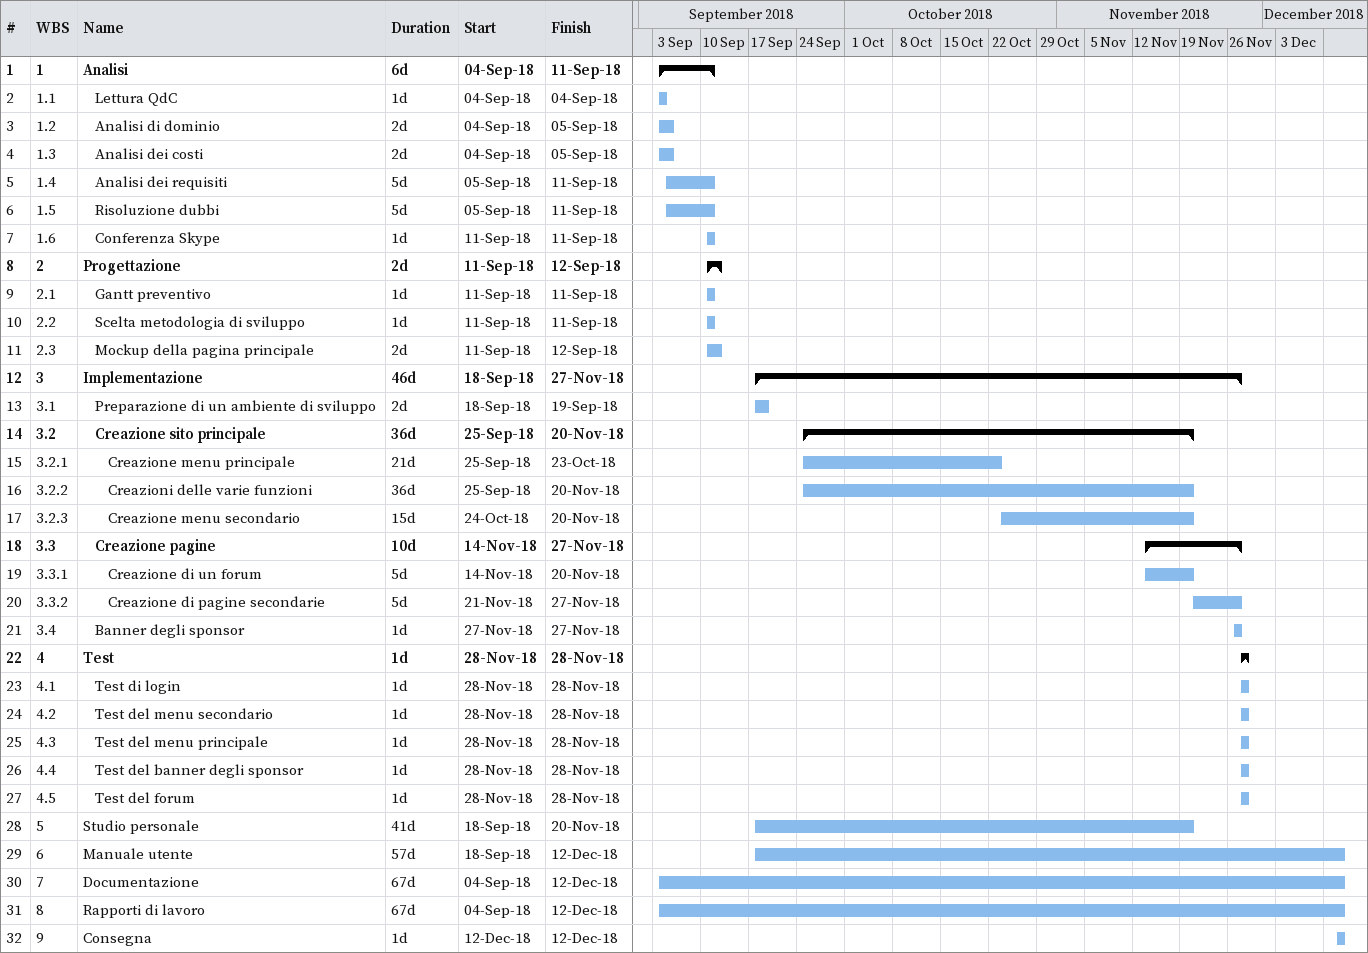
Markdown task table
| ID | WBS | Task | Duration | Start | Finish |
|---|---|---|---|---|---|
| 1 | 1 | **Analisi** | 6d | 2018-09-04 | 2018-09-11 |
| 2 | 1.1 | Lettura QdC | 1d | 2018-09-04 | 2018-09-04 |
| 3 | 1.2 | Analisi di dominio | 2d | 2018-09-04 | 2018-09-05 |
| 4 | 1.3 | Analisi dei costi | 2d | 2018-09-04 | 2018-09-05 |
| 5 | 1.4 | Analisi dei requisiti | 5d | 2018-09-05 | 2018-09-11 |
| 6 | 1.5 | Risoluzione dubbi | 5d | 2018-09-05 | 2018-09-11 |
| 7 | 1.6 | Conferenza Skype | 1d | 2018-09-11 | 2018-09-11 |
| 8 | 2 | **Progettazione** | 2d | 2018-09-11 | 2018-09-12 |
| 9 | 2.1 | Gantt preventivo | 1d | 2018-09-11 | 2018-09-11 |
| 10 | 2.2 | Scelta metodologia di sviluppo | 1d | 2018-09-11 | 2018-09-11 |
| 11 | 2.3 | Mockup della pagina principale | 2d | 2018-09-11 | 2018-09-12 |
| 12 | 3 | **Implementazione** | 46d | 2018-09-18 | 2018-11-27 |
| 13 | 3.1 | Preparazione di un ambiente di sviluppo | 2d | 2018-09-18 | 2018-09-19 |
| 14 | 3.2 | **Creazione sito principale** | 36d | 2018-09-25 | 2018-11-20 |
| 15 | 3.2.1 | Creazione menu principale | 21d | 2018-09-25 | 2018-10-23 |
| 16 | 3.2.2 | Creazioni delle varie funzioni | 36d | 2018-09-25 | 2018-11-20 |
| 17 | 3.2.3 | Creazione menu secondario | 15d | 2018-10-24 | 2018-11-20 |
| 18 | 3.3 | **Creazione pagine** | 10d | 2018-11-14 | 2018-11-27 |
| 19 | 3.3.1 | Creazione di un forum | 5d | 2018-11-14 | 2018-11-20 |
| 20 | 3.3.2 | Creazione di pagine secondarie | 5d | 2018-11-21 | 2018-11-27 |
| 21 | 3.4 | Banner degli sponsor | 1d | 2018-11-27 | 2018-11-27 |
| 22 | 4 | **Test** | 1d | 2018-11-28 | 2018-11-28 |
| 23 | 4.1 | Test di login | 1d | 2018-11-28 | 2018-11-28 |
| 24 | 4.2 | Test del menu secondario | 1d | 2018-11-28 | 2018-11-28 |
| 25 | 4.3 | Test del menu principale | 1d | 2018-11-28 | 2018-11-28 |
| 26 | 4.4 | Test del banner degli sponsor | 1d | 2018-11-28 | 2018-11-28 |
| 27 | 4.5 | Test del forum | 1d | 2018-11-28 | 2018-11-28 |
| 28 | 5 | Studio personale | 41d | 2018-09-18 | 2018-11-20 |
| 29 | 6 | Manuale utente | 57d | 2018-09-18 | 2018-12-12 |
| 30 | 7 | Documentazione | 67d | 2018-09-04 | 2018-12-12 |
| 31 | 8 | Rapporti di lavoro | 67d | 2018-09-04 | 2018-12-12 |
| 32 | 9 | Consegna | 1d | 2018-12-12 | 2018-12-12 |
